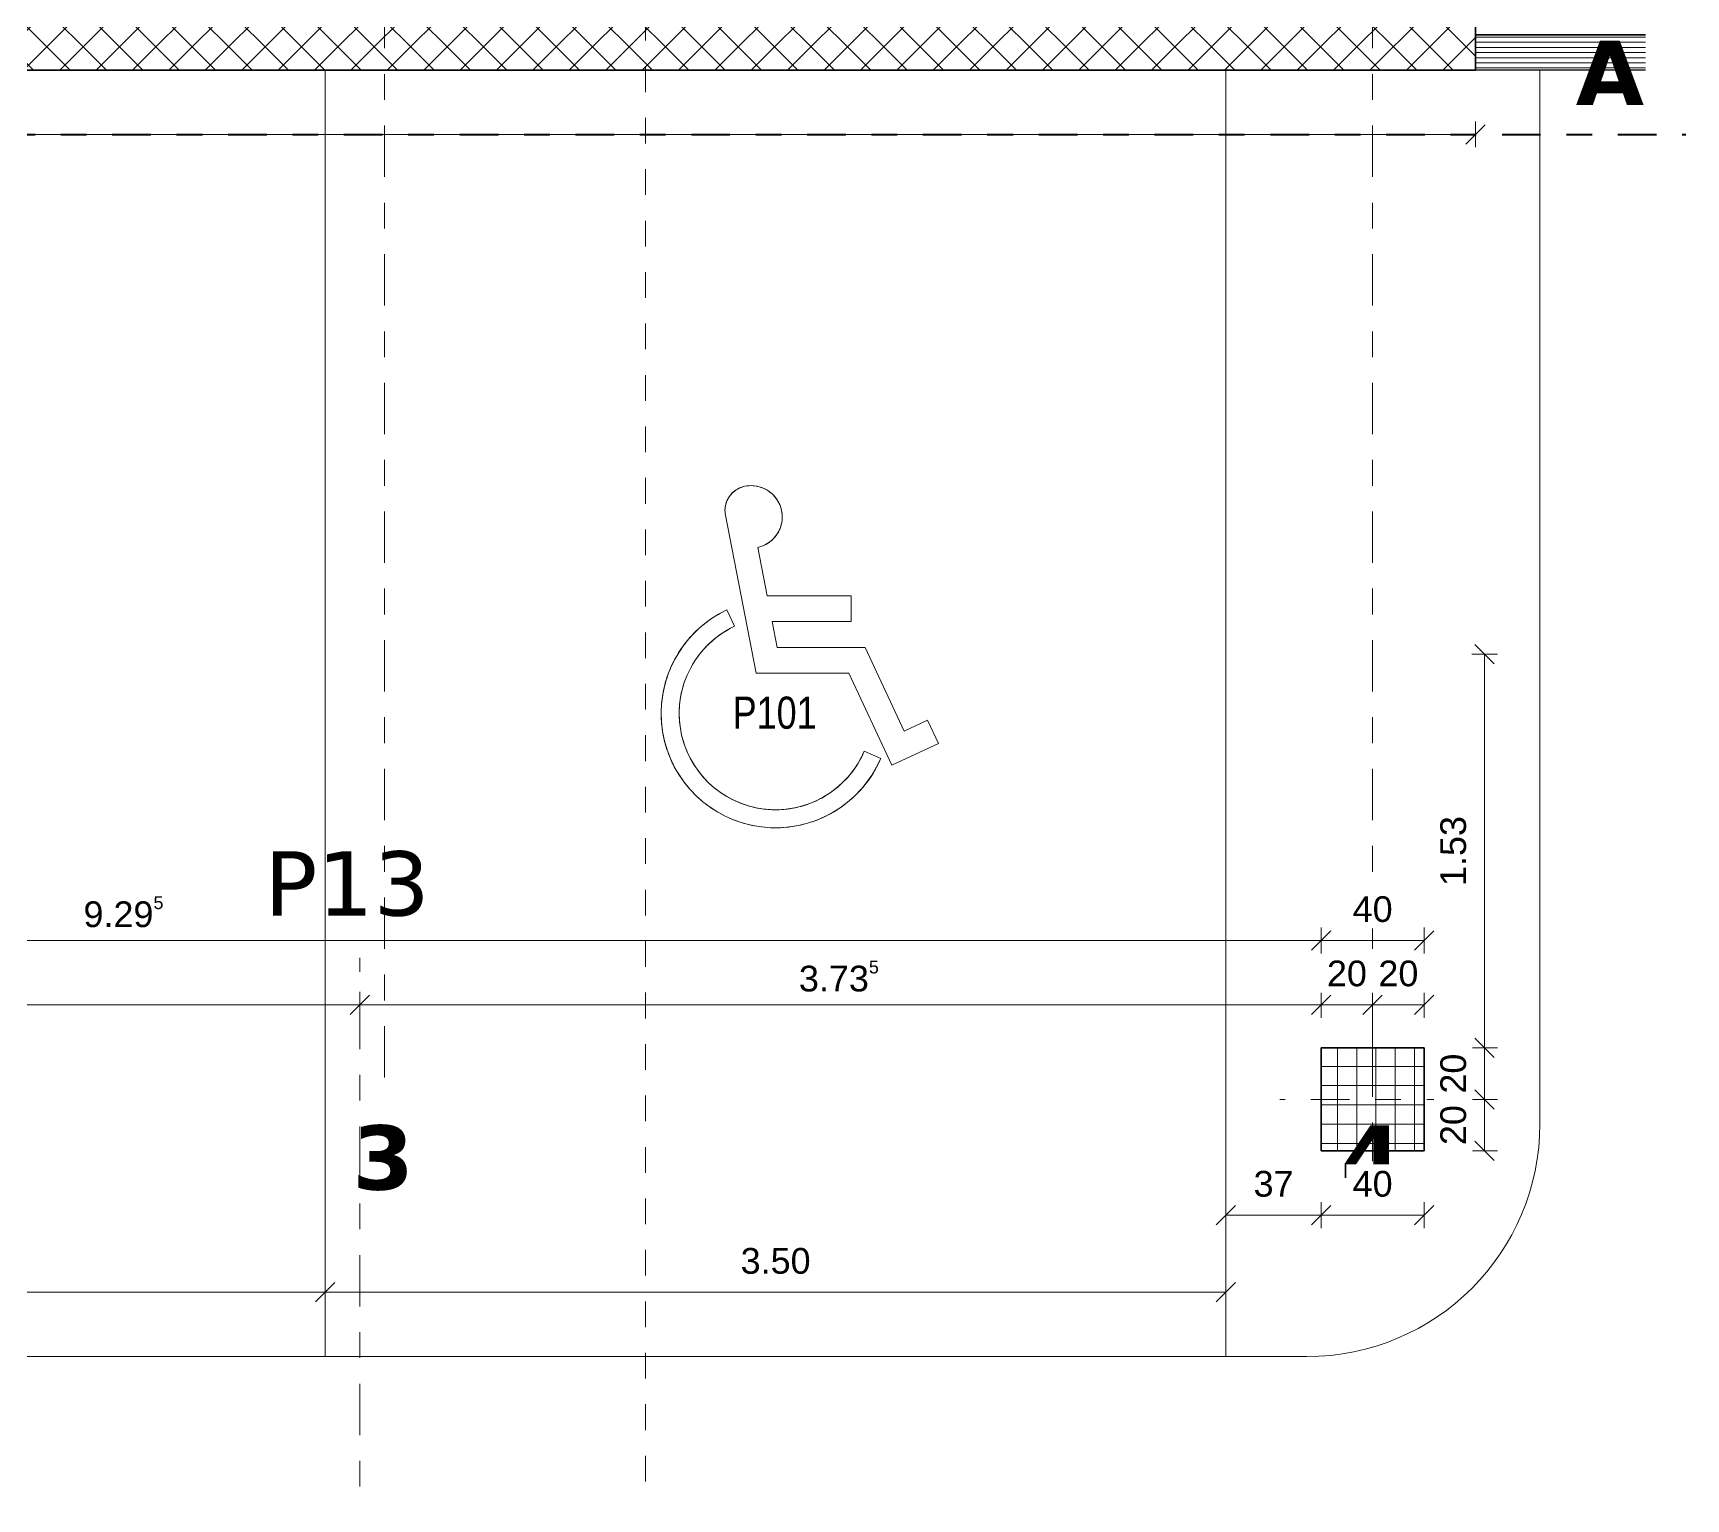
# Model space of a CAD drawing. Header units: metres. Extents: x -85.4 to -16.9, y -21.5 to 5.8.
# Drawn here: x -24.94 to -18.52, y -7.91 to -2.21 of the extents above; entities that cross this region are included whole.
import ezdxf

# ---------------------------------------------------------------- set-up
doc = ezdxf.new("R2010")
doc.units = ezdxf.units.M
for name, pattern in [('_Rasterlinie_', [0.375, 0.2, -0.05, 0.075, -0.05]), ('_Strichpunkt - Mittel_', [0.35, 0.15, -0.1, 0, -0.1]), ('Strichpunkt - Fein', [0.2, 0.1, -0.05, 0, -0.05]), ('Strichpunkt - Mittel', [0.35, 0.15, -0.1, 0, -0.1])]:
    doc.linetypes.add(name, pattern=pattern)
for name, color, linetype, lineweight in [('A-____-____-DIMS', 7, 'Continuous', 5), ('A-____-____-DIMS-50', 7, 'Continuous', 5), ('A-DETL-____-THIN', 7, 'Continuous', 9), ('A-DETL-GENF-OTLN', 7, 'Continuous', 9), ('A-FLOR-____-OTLN', 7, 'Continuous', 9), ('A-WALL-____-MCUT', 7, 'Continuous', 35), ('A-WALL-____-PATT', 7, 'Continuous', 35), ('C-PRKG-____-IDEN', 7, 'Continuous', 5), ('C-PRKG-____-OTLN', 7, 'Continuous', 9), ('M-EQPM-____-OTLN', 7, 'Continuous', 9), ('S-COLS-____-MCUT', 7, 'Continuous', 35), ('S-COLS-____-OTLN', 7, 'Continuous', 9), ('S-GRID-____-OTLN', 7, 'Continuous', 5)]:
    doc.layers.add(name, color=color, linetype=linetype, lineweight=lineweight)
for name, color, linetype, lineweight, true_color in [('A-____-MATC-OTLN', 7, 'Strichpunkt - Mittel', 40, 0x0080ff), ('A-DETL-____-OTLN', 5, 'Continuous', 9, 0x0000ff), ('S-GRID-____-IDEN', 7, 'Continuous', 9, 0x5555aa)]:
    doc.layers.add(name, color=color, linetype=linetype, lineweight=lineweight, true_color=true_color)
doc.styles.add('Arial_2', font='arial.ttf', dxfattribs={"height": 0.1})
doc.styles.add('Arial_3', font='arial.ttf', dxfattribs={"width": 0.8, "height": 0.125})
doc.styles.add('Verdana_B', font='verdana.ttf', dxfattribs={"height": 0.25})
doc.dimstyles.new('SUB_Rohbau_fein', dxfattribs={"dimscale": 0.3048, "dimtxt": 0.102026, "dimasz": 0.246063, "dimexe": 0.164042, "dimexo": 0.0625, "dimgap": 0.123031, "dimtad": 1, "dimdec": 1, "dimlfac": 100, "dimrnd": 0.5, "dimdsep": 46, "dimtxsty": 'Arial_2', "dimblk1": 'OBLIQUE', "dimblk2": 'OBLIQUE', "dimsah": 1, "dimcen": 0.09, "dimazin": 0, "dimtfac": 1, "dimtdec": 4, "dimtix": 1, "dimtmove": 0, "dimatfit": 3, "dimfxl": 0.164042, "dimfxlon": 1, "dimtvp": 1, "dimtfill": 1, "dimtolj": 1, "dimtzin": 0, "dimarcsym": 2})
doc.dimstyles.new('SUB_Rohbau_fein_1', dxfattribs={"dimscale": 0.3048, "dimtxt": 0.102026, "dimasz": 0.246063, "dimexe": 0.164042, "dimexo": 0.0625, "dimgap": 0.123031, "dimtad": 1, "dimrnd": 0.005, "dimzin": 0, "dimdsep": 46, "dimtxsty": 'Arial_2', "dimblk1": 'OBLIQUE', "dimblk2": 'OBLIQUE', "dimsah": 1, "dimcen": 0.09, "dimazin": 0, "dimtfac": 1, "dimtdec": 4, "dimtix": 1, "dimtmove": 0, "dimatfit": 3, "dimfxl": 0.164042, "dimfxlon": 1, "dimtvp": 1, "dimtfill": 1, "dimtolj": 1, "dimtzin": 0, "dimarcsym": 2})
pattern_1 = [(45, (0, 0), (-0.07071068, 0.07071068), []), (135, (0, 0), (-0.07071068, -0.07071068), [])]

# ---------------------------------------------------------------- blocks, each defined once
blk = doc.blocks.new('PP_Parkplatz - 2650 x 5000-V3--01_UG_OK_FFB_AF_lu')
at = {"layer": 'C-PRKG-____-OTLN', "color": 253, "true_color": 0x999999}
for p, q in [((-23.808, -2.354), (-26.458, -2.354)), ((-26.458, -7.353), (-26.458, -2.354)), ((-23.808, -2.354), (-26.458, -2.354)), ((-26.458, -2.354), (-26.458, -7.353)), ((-26.458, -7.353), (-26.458, -2.354)), ((-26.458, -2.354), (-23.808, -2.354)), ((-26.458, -2.354), (-26.458, -2.354)), ((-23.808, -7.353), (-23.808, -2.354)), ((-23.808, -7.353), (-23.808, -2.354)), ((-23.808, -2.354), (-23.808, -7.353)), ((-23.808, -2.354), (-23.808, -2.354)), ((-23.808, -7.353), (-26.458, -7.353)), ((-26.458, -7.353), (-23.808, -7.353)), ((-23.808, -7.353), (-26.458, -7.353)), ((-26.458, -7.353), (-26.458, -7.353)), ((-23.808, -7.353), (-23.808, -7.353))]:
    blk.add_line(p, q, dxfattribs=at)
blk = doc.blocks.new('PP_Parkplatz - 3500 x 5000-21602457--01_UG_OK_FFB_AF_lu')
at = {"layer": 'C-PRKG-____-OTLN', "color": 253, "true_color": 0x999999}
for p, q in [((-20.308, -2.354), (-23.808, -2.354)), ((-20.308, -2.354), (-23.808, -2.354)), ((-23.808, -2.354), (-23.808, -7.353)), ((-23.808, -7.353), (-23.808, -2.354)), ((-23.808, -2.354), (-20.308, -2.354)), ((-23.808, -2.354), (-23.808, -2.354)), ((-20.308, -7.353), (-20.308, -2.354)), ((-20.308, -2.354), (-20.308, -7.353)), ((-20.308, -2.354), (-20.308, -2.354)), ((-22.2547, -4.065), (-22.2547, -4.065)), ((-22.2529, -4.0833), (-22.1336, -4.6967)), ((-22.1336, -4.6967), (-22.2529, -4.0833)), ((-22.032, -4.0898), (-22.032, -4.0898)), ((-22.0901, -4.3968), (-22.1267, -4.2084)), ((-22.1267, -4.2084), (-22.0901, -4.3968)), ((-22.1267, -4.2084), (-22.1267, -4.2084)), ((-21.764, -4.3968), (-22.0901, -4.3968)), ((-22.0901, -4.3968), (-21.764, -4.3968)), ((-22.0901, -4.3968), (-22.0901, -4.3968)), ((-21.764, -4.4968), (-21.764, -4.3968)), ((-21.764, -4.3968), (-21.764, -4.4967)), ((-21.764, -4.3968), (-21.764, -4.3968)), ((-22.2172, -4.5146), (-22.2469, -4.4512)), ((-22.2469, -4.4512), (-22.2172, -4.5145)), ((-22.2469, -4.4512), (-22.2469, -4.4512)), ((-22.2172, -4.5145), (-22.2172, -4.5146)), ((-21.764, -4.4967), (-22.0706, -4.4967)), ((-22.0706, -4.4967), (-22.0706, -4.4968)), ((-22.0512, -4.5967), (-22.0706, -4.4968)), ((-22.0706, -4.4968), (-21.764, -4.4968)), ((-22.0706, -4.4968), (-22.0512, -4.5967)), ((-21.764, -4.4967), (-21.764, -4.4968)), ((-21.7099, -4.5967), (-22.0512, -4.5967)), ((-22.0512, -4.5967), (-21.7099, -4.5967)), ((-22.0512, -4.5967), (-22.0512, -4.5967)), ((-21.5583, -4.9218), (-21.7099, -4.5967)), ((-21.7099, -4.5967), (-21.5583, -4.9218)), ((-21.7099, -4.5967), (-21.7099, -4.5967)), ((-22.1336, -4.6967), (-21.7736, -4.6967)), ((-21.7736, -4.6967), (-22.1336, -4.6967)), ((-22.1336, -4.6967), (-22.1336, -4.6967)), ((-21.7736, -4.6967), (-21.6067, -5.0546)), ((-21.6067, -5.0546), (-21.7736, -4.6967)), ((-21.7736, -4.6967), (-21.7736, -4.6967)), ((-22.5025, -4.8535), (-22.5025, -4.8535)), ((-21.4677, -4.8795), (-21.5583, -4.9218)), ((-21.5583, -4.9218), (-21.4677, -4.8795)), ((-21.4254, -4.9701), (-21.4677, -4.8795)), ((-21.4677, -4.8795), (-21.4254, -4.9701)), ((-21.4677, -4.8795), (-21.4677, -4.8795)), ((-21.5583, -4.9218), (-21.5583, -4.9218)), ((-21.6493, -5.0282), (-21.7136, -5.0007)), ((-21.7136, -5.0007), (-21.6493, -5.0282)), ((-21.7136, -5.0007), (-21.7136, -5.0007)), ((-21.6067, -5.0546), (-21.4254, -4.9701)), ((-21.4254, -4.9701), (-21.6067, -5.0546)), ((-21.4254, -4.9701), (-21.4254, -4.9701)), ((-21.6493, -5.0282), (-21.6493, -5.0282)), ((-21.6067, -5.0546), (-21.6067, -5.0546)), ((-20.308, -7.353), (-23.808, -7.353)), ((-23.808, -7.353), (-20.308, -7.353)), ((-20.308, -7.353), (-23.808, -7.353)), ((-23.808, -7.353), (-23.808, -7.353)), ((-20.308, -7.353), (-20.308, -7.353))]:
    blk.add_line(p, q, dxfattribs=at)
for centre, major_axis, start_param, end_param in [((-22.1584, -4.065), (0.0962, 0), 1.762783, 3.333579), ((-22.1584, -4.065), (0.0962, 0), 2.024582, 2.286381), ((-22.1584, -4.065), (0.0962, 0), 1.762783, 2.024582), ((-22.1536, -4.0898), (0.1216, 0), 4.935437, 8.045968), ((-22.1536, -4.0898), (0.1216, 0), 1.503572, 1.762783), ((-22.1536, -4.0898), (0.1216, 0), 0.725939, 1.503572), ((-22.1584, -4.065), (0.0962, 0), 2.810196, 3.071779), ((-22.1584, -4.065), (0.0962, 0), 2.548417, 2.80998), ((-22.1584, -4.065), (0.0962, 0), 2.286663, 2.548181), ((-22.1536, -4.0898), (0.1216, 0), 0.466728, 0.725737), ((-22.1536, -4.0898), (0.1216, 0), 0.207517, 0.466551), ((-22.1584, -4.065), (0.0962, 0), 3.071779, 3.333579), ((-22.1536, -4.0898), (0.1216, 0), 5.97228, 6.231321), ((-22.1536, -4.0898), (0.1216, 0), 6.231491, 6.490702), ((-22.1536, -4.0898), (0.1216, 0), 5.453858, 5.712851), ((-22.1536, -4.0898), (0.1216, 0), 5.713069, 5.972095), ((-22.1536, -4.0898), (0.1216, 0), 4.935437, 5.194647), ((-22.1536, -4.0898), (0.1216, 0), 5.194647, 5.453858), ((-22.058, -4.8535), (0.4445, 0), 2.009748, 5.87914), ((-22.058, -4.8535), (0.4445, 0), 2.177983, 2.346217), ((-22.058, -4.8535), (0.4445, 0), 2.009748, 2.177983), ((-22.058, -4.8535), (0.3745, 0), 2.009748, 5.87914), ((-22.058, -4.8535), (0.4445, 0), 2.346277, 2.514451), ((-22.058, -4.8535), (0.3745, 0), 2.009748, 2.378262), ((-22.058, -4.8535), (0.4445, 0), 2.514505, 2.682686), ((-22.058, -4.8535), (0.3745, 0), 2.378331, 2.562518), ((-22.058, -4.8535), (0.4445, 0), 2.682735, 2.85092), ((-22.058, -4.8535), (0.3745, 0), 2.56258, 2.746775), ((-22.058, -4.8535), (0.4445, 0), 2.850967, 3.019155), ((-22.058, -4.8535), (0.3745, 0), 2.746832, 2.931032), ((-22.058, -4.8535), (0.4445, 0), 3.019155, 3.187389), ((-22.058, -4.8535), (0.3745, 0), 2.931087, 3.115289), ((-22.058, -4.8535), (0.4445, 0), 3.187435, 3.355624), ((-22.058, -4.8535), (0.3745, 0), 3.115343, 3.299545), ((-22.058, -4.8535), (0.3745, 0), 3.299601, 3.483802), ((-22.058, -4.8535), (0.4445, 0), 3.355671, 3.523858), ((-22.058, -4.8535), (0.3745, 0), 3.483862, 3.668059), ((-22.058, -4.8535), (0.3745, 0), 5.694883, 5.879078), ((-22.058, -4.8535), (0.4445, 0), 3.523909, 3.692092), ((-22.058, -4.8535), (0.3745, 0), 3.668126, 4.036572), ((-22.058, -4.8535), (0.3745, 0), 5.142113, 5.694814), ((-22.058, -4.8535), (0.4445, 0), 5.710906, 5.879088), ((-22.058, -4.8535), (0.4445, 0), 3.692149, 3.860327), ((-22.058, -4.8535), (0.4445, 0), 5.037968, 5.710848), ((-22.058, -4.8535), (0.4445, 0), 3.860327, 4.028561), ((-22.058, -4.8535), (0.4445, 0), 4.028561, 4.196796), ((-22.058, -4.8535), (0.3745, 0), 4.036572, 4.589343), ((-22.058, -4.8535), (0.3745, 0), 4.957856, 5.142113), ((-22.058, -4.8535), (0.4445, 0), 4.196796, 5.037968), ((-22.058, -4.8535), (0.3745, 0), 4.589343, 4.7736), ((-22.058, -4.8535), (0.3745, 0), 4.7736, 4.957856)]:
    blk.add_ellipse(centre, major_axis=major_axis, ratio=0.999794, start_param=start_param, end_param=end_param, dxfattribs=at)
blk = doc.blocks.new('DE_Detailverweis - mit_Rahmen-56961640--01_UG_OK_FFB_AF_lu')
at = {"layer": 'A-DETL-GENF-OTLN', "color": 30, "linetype": 'Strichpunkt - Fein', "true_color": 0xff8000}
blk.add_line((0, 22.795), (0, 0), dxfattribs=at)
blk = doc.blocks.new('DIMBLOCK34--01_UG_OK_FFB_AF_lu')
at = {"layer": 'A-____-____-DIMS-50'}
for p, q in [((-32.708, -2.6034), (-32.708, -2.5534)), ((-32.708, -2.6034), (-32.6705, -2.5659)), ((-19.338, -2.6034), (-19.338, -2.5534)), ((-19.338, -2.6034), (-19.3005, -2.5659)), ((-32.708, -2.6034), (-32.7455, -2.6409)), ((-32.708, -2.6034), (-19.338, -2.6034)), ((-32.708, -2.6034), (-32.708, -2.6534)), ((-19.338, -2.6034), (-19.3755, -2.6409)), ((-19.338, -2.6034), (-19.338, -2.6534))]:
    blk.add_line(p, q, dxfattribs=at)
at = {"layer": 'A-____-____-DIMS-50', "color": 0, "insert": (-26.1975, -2.4314), "char_height": 0.1, "width": 0.418697, "attachment_point": 1, "line_spacing_factor": 0.941778, "style": 'Arial_2', "bg_fill": 3, "box_fill_scale": 1.25, "bg_fill_color": 256, "bg_fill_true_color": 13158600, "bg_fill_transparency": 0}
blk.add_mtext('13.37', dxfattribs=at)
blk = doc.blocks.new('_Oblique')
at = {"color": 0, "linetype": 'ByBlock', "lineweight": -2}
blk.add_line((-0.5, -0.5), (0.5, 0.5), dxfattribs=at)
blk = doc.blocks.new('DIMBLOCK162--01_UG_OK_FFB_AF_lu')
at = {"layer": 'A-____-____-DIMS-50'}
for p, q in [((-29.233, -5.7358), (-29.233, -5.6858)), ((-29.233, -5.7358), (-29.1955, -5.6983)), ((-19.938, -5.7358), (-19.938, -5.6858)), ((-19.938, -5.7358), (-19.9005, -5.6983)), ((-29.233, -5.7358), (-29.2705, -5.7733)), ((-29.233, -5.7358), (-19.938, -5.7358)), ((-29.233, -5.7358), (-29.233, -5.7858)), ((-19.938, -5.7358), (-19.9755, -5.7733)), ((-19.938, -5.7358), (-19.938, -5.7858))]:
    blk.add_line(p, q, dxfattribs=at)
at = {"layer": 'A-____-____-DIMS-50', "color": 0, "insert": (-24.7472, -5.5638), "char_height": 0.1, "width": 0.388091, "attachment_point": 1, "line_spacing_factor": 0.941778, "style": 'Arial_2', "bg_fill": 3, "box_fill_scale": 1.25, "bg_fill_color": 256, "bg_fill_true_color": 13158600, "bg_fill_transparency": 0}
blk.add_mtext('9.29\\A2\\H0.5x;\\S5^  ;\\H2x;', dxfattribs=at)
blk = doc.blocks.new('DIMBLOCK163--01_UG_OK_FFB_AF_lu')
at = {"layer": 'A-____-____-DIMS-50'}
for p, q in [((-19.938, -5.7358), (-19.938, -5.6858)), ((-19.938, -5.7358), (-19.9005, -5.6983)), ((-19.538, -5.7358), (-19.538, -5.6858)), ((-19.538, -5.7358), (-19.5005, -5.6983)), ((-19.938, -5.7358), (-19.9755, -5.7733)), ((-19.938, -5.7358), (-19.538, -5.7358)), ((-19.938, -5.7358), (-19.938, -5.7858)), ((-19.538, -5.7358), (-19.5755, -5.7733)), ((-19.538, -5.7358), (-19.538, -5.7858))]:
    blk.add_line(p, q, dxfattribs=at)
at = {"layer": 'A-____-____-DIMS-50', "color": 0, "insert": (-19.8156, -5.5638), "char_height": 0.1, "width": 0.186088, "attachment_point": 1, "line_spacing_factor": 0.941778, "style": 'Arial_2', "bg_fill": 3, "box_fill_scale": 1.25, "bg_fill_color": 256, "bg_fill_true_color": 13158600, "bg_fill_transparency": 0}
blk.add_mtext('40', dxfattribs=at)
blk = doc.blocks.new('DIMBLOCK170--01_UG_OK_FFB_AF_lu')
at = {"layer": 'A-____-____-DIMS-50'}
for p, q in [((-29.233, -5.9858), (-29.233, -5.9358)), ((-29.233, -5.9858), (-29.1955, -5.9483)), ((-23.673, -5.9858), (-23.673, -5.9358)), ((-23.673, -5.9858), (-23.6355, -5.9483)), ((-29.233, -5.9858), (-29.2705, -6.0233)), ((-29.233, -5.9858), (-23.673, -5.9858)), ((-29.233, -5.9858), (-29.233, -6.0358)), ((-23.673, -5.9858), (-23.7105, -6.0233)), ((-23.673, -5.9858), (-23.673, -6.0358))]:
    blk.add_line(p, q, dxfattribs=at)
at = {"layer": 'A-____-____-DIMS-50', "color": 0, "insert": (-26.5887, -5.8138), "char_height": 0.1, "width": 0.325653, "attachment_point": 1, "line_spacing_factor": 0.941778, "style": 'Arial_2', "bg_fill": 3, "box_fill_scale": 1.25, "bg_fill_color": 256, "bg_fill_true_color": 13158600, "bg_fill_transparency": 0}
blk.add_mtext('5.56', dxfattribs=at)
blk = doc.blocks.new('DIMBLOCK171--01_UG_OK_FFB_AF_lu')
at = {"layer": 'A-____-____-DIMS-50'}
for p, q in [((-23.673, -5.9858), (-23.673, -5.9358)), ((-23.673, -5.9858), (-23.6355, -5.9483)), ((-19.938, -5.9858), (-19.938, -5.9358)), ((-19.938, -5.9858), (-19.9005, -5.9483)), ((-23.673, -5.9858), (-23.7105, -6.0233)), ((-23.673, -5.9858), (-19.938, -5.9858)), ((-23.673, -5.9858), (-23.673, -6.0358)), ((-19.938, -5.9858), (-19.9755, -6.0233)), ((-19.938, -5.9858), (-19.938, -6.0358))]:
    blk.add_line(p, q, dxfattribs=at)
at = {"layer": 'A-____-____-DIMS-50', "color": 0, "insert": (-21.9672, -5.8138), "char_height": 0.1, "width": 0.388091, "attachment_point": 1, "line_spacing_factor": 0.941778, "style": 'Arial_2', "bg_fill": 3, "box_fill_scale": 1.25, "bg_fill_color": 256, "bg_fill_true_color": 13158600, "bg_fill_transparency": 0}
blk.add_mtext('3.73\\A2\\H0.5x;\\S5^  ;\\H2x;', dxfattribs=at)
blk = doc.blocks.new('DIMBLOCK172--01_UG_OK_FFB_AF_lu')
at = {"layer": 'A-____-____-DIMS-50'}
for p, q in [((-19.938, -5.9858), (-19.938, -5.9358)), ((-19.938, -5.9858), (-19.9005, -5.9483)), ((-19.738, -5.9858), (-19.738, -5.9358)), ((-19.738, -5.9858), (-19.7005, -5.9483)), ((-19.938, -5.9858), (-19.9755, -6.0233)), ((-19.938, -5.9858), (-19.738, -5.9858)), ((-19.938, -5.9858), (-19.938, -6.0358)), ((-19.738, -5.9858), (-19.7755, -6.0233)), ((-19.738, -5.9858), (-19.738, -6.0358))]:
    blk.add_line(p, q, dxfattribs=at)
at = {"layer": 'A-____-____-DIMS-50', "color": 0, "insert": (-19.9156, -5.8138), "char_height": 0.1, "width": 0.186088, "attachment_point": 1, "line_spacing_factor": 0.941778, "style": 'Arial_2', "bg_fill": 3, "box_fill_scale": 1.25, "bg_fill_color": 256, "bg_fill_true_color": 13158600, "bg_fill_transparency": 0}
blk.add_mtext('20', dxfattribs=at)
blk = doc.blocks.new('DIMBLOCK173--01_UG_OK_FFB_AF_lu')
at = {"layer": 'A-____-____-DIMS-50'}
for p, q in [((-19.738, -5.9858), (-19.738, -5.9358)), ((-19.738, -5.9858), (-19.7005, -5.9483)), ((-19.538, -5.9858), (-19.538, -5.9358)), ((-19.538, -5.9858), (-19.5005, -5.9483)), ((-19.738, -5.9858), (-19.7755, -6.0233)), ((-19.738, -5.9858), (-19.538, -5.9858)), ((-19.738, -5.9858), (-19.738, -6.0358)), ((-19.538, -5.9858), (-19.5755, -6.0233)), ((-19.538, -5.9858), (-19.538, -6.0358))]:
    blk.add_line(p, q, dxfattribs=at)
at = {"layer": 'A-____-____-DIMS-50', "color": 0, "insert": (-19.7156, -5.8138), "char_height": 0.1, "width": 0.186088, "attachment_point": 1, "line_spacing_factor": 0.941778, "style": 'Arial_2', "bg_fill": 3, "box_fill_scale": 1.25, "bg_fill_color": 256, "bg_fill_true_color": 13158600, "bg_fill_transparency": 0}
blk.add_mtext('20', dxfattribs=at)
blk = doc.blocks.new('DIMBLOCK200--01_UG_OK_FFB_AF_lu')
at = {"layer": 'A-____-____-DIMS-50'}
for p, q in [((-26.458, -7.1029), (-26.458, -7.0529)), ((-23.808, -7.1029), (-23.808, -7.0529)), ((-26.458, -7.1029), (-26.4955, -7.1404)), ((-26.458, -7.1029), (-26.4205, -7.0654)), ((-26.458, -7.1029), (-23.808, -7.1029)), ((-26.458, -7.1029), (-26.458, -7.1529)), ((-23.808, -7.1029), (-23.8455, -7.1404)), ((-23.808, -7.1029), (-23.7705, -7.0654)), ((-23.808, -7.1029), (-23.808, -7.1529))]:
    blk.add_line(p, q, dxfattribs=at)
at = {"layer": 'A-____-____-DIMS-50', "color": 0, "insert": (-25.2687, -6.9309), "char_height": 0.1, "width": 0.325653, "attachment_point": 1, "line_spacing_factor": 0.941778, "style": 'Arial_2', "bg_fill": 3, "box_fill_scale": 1.25, "bg_fill_color": 256, "bg_fill_true_color": 13158600, "bg_fill_transparency": 0}
blk.add_mtext('2.65', dxfattribs=at)
blk = doc.blocks.new('DIMBLOCK201--01_UG_OK_FFB_AF_lu')
at = {"layer": 'A-____-____-DIMS-50'}
for p, q in [((-23.808, -7.1029), (-23.808, -7.0529)), ((-20.308, -7.1029), (-20.308, -7.0529)), ((-23.808, -7.1029), (-23.8455, -7.1404)), ((-23.808, -7.1029), (-23.7705, -7.0654)), ((-23.808, -7.1029), (-20.308, -7.1029)), ((-23.808, -7.1029), (-23.808, -7.1529)), ((-20.308, -7.1029), (-20.3455, -7.1404)), ((-20.308, -7.1029), (-20.2705, -7.0654)), ((-20.308, -7.1029), (-20.308, -7.1529))]:
    blk.add_line(p, q, dxfattribs=at)
at = {"layer": 'A-____-____-DIMS-50', "color": 0, "insert": (-22.1937, -6.9309), "char_height": 0.1, "width": 0.325653, "attachment_point": 1, "line_spacing_factor": 0.941778, "style": 'Arial_2', "bg_fill": 3, "box_fill_scale": 1.25, "bg_fill_color": 256, "bg_fill_true_color": 13158600, "bg_fill_transparency": 0}
blk.add_mtext('3.50', dxfattribs=at)
blk = doc.blocks.new('DIMBLOCK254--01_UG_OK_FFB_AF_lu')
at = {"layer": 'A-____-____-DIMS-50'}
for p, q in [((-20.308, -6.8034), (-20.3455, -6.8409)), ((-20.308, -6.8034), (-20.308, -6.7534)), ((-20.308, -6.8034), (-20.2705, -6.7659)), ((-20.308, -6.8034), (-19.938, -6.8034)), ((-20.308, -6.8034), (-20.308, -6.8534)), ((-19.938, -6.8034), (-19.9755, -6.8409)), ((-19.938, -6.8034), (-19.938, -6.7534)), ((-19.938, -6.8034), (-19.9005, -6.7659)), ((-19.938, -6.8034), (-19.938, -6.8534))]:
    blk.add_line(p, q, dxfattribs=at)
at = {"layer": 'A-____-____-DIMS-50', "color": 0, "insert": (-20.2006, -6.6314), "char_height": 0.1, "width": 0.186088, "attachment_point": 1, "line_spacing_factor": 0.941778, "style": 'Arial_2', "bg_fill": 3, "box_fill_scale": 1.25, "bg_fill_color": 256, "bg_fill_true_color": 13158600, "bg_fill_transparency": 0}
blk.add_mtext('37', dxfattribs=at)
blk = doc.blocks.new('DIMBLOCK255--01_UG_OK_FFB_AF_lu')
at = {"layer": 'A-____-____-DIMS-50'}
for p, q in [((-19.938, -6.8034), (-19.9755, -6.8409)), ((-19.938, -6.8034), (-19.938, -6.7534)), ((-19.938, -6.8034), (-19.9005, -6.7659)), ((-19.938, -6.8034), (-19.538, -6.8034)), ((-19.938, -6.8034), (-19.938, -6.8534)), ((-19.538, -6.8034), (-19.5755, -6.8409)), ((-19.538, -6.8034), (-19.538, -6.7534)), ((-19.538, -6.8034), (-19.5005, -6.7659)), ((-19.538, -6.8034), (-19.538, -6.8534))]:
    blk.add_line(p, q, dxfattribs=at)
at = {"layer": 'A-____-____-DIMS-50', "color": 0, "insert": (-19.8156, -6.6314), "char_height": 0.1, "width": 0.186088, "attachment_point": 1, "line_spacing_factor": 0.941778, "style": 'Arial_2', "bg_fill": 3, "box_fill_scale": 1.25, "bg_fill_color": 256, "bg_fill_true_color": 13158600, "bg_fill_transparency": 0}
blk.add_mtext('40', dxfattribs=at)
blk = doc.blocks.new('DIMBLOCK282--01_UG_OK_FFB_AF_lu')
at = {"layer": 'A-____-____-DIMS-50'}
for p, q in [((-19.303, -4.6234), (-19.353, -4.6234)), ((-19.303, -4.6234), (-19.3405, -4.5859)), ((-19.303, -4.6234), (-19.303, -6.1534)), ((-19.303, -4.6234), (-19.2655, -4.6609)), ((-19.303, -4.6234), (-19.253, -4.6234)), ((-19.303, -6.1534), (-19.353, -6.1534)), ((-19.303, -6.1534), (-19.3405, -6.1159)), ((-19.303, -6.1534), (-19.2655, -6.1909)), ((-19.303, -6.1534), (-19.253, -6.1534))]:
    blk.add_line(p, q, dxfattribs=at)
at = {"layer": 'A-____-____-DIMS-50', "color": 0, "insert": (-19.475, -5.5241), "char_height": 0.1, "width": 0.325653, "attachment_point": 1, "rotation": 90, "line_spacing_factor": 0.941778, "style": 'Arial_2', "bg_fill": 3, "box_fill_scale": 1.25, "bg_fill_color": 256, "bg_fill_true_color": 13158600, "bg_fill_transparency": 0}
blk.add_mtext('1.53', dxfattribs=at)
blk = doc.blocks.new('DIMBLOCK283--01_UG_OK_FFB_AF_lu')
at = {"layer": 'A-____-____-DIMS-50'}
for p, q in [((-19.303, -6.1534), (-19.353, -6.1534)), ((-19.303, -6.1534), (-19.3405, -6.1159)), ((-19.303, -6.1534), (-19.303, -6.3534)), ((-19.303, -6.1534), (-19.2655, -6.1909)), ((-19.303, -6.1534), (-19.253, -6.1534)), ((-19.303, -6.3534), (-19.353, -6.3534)), ((-19.303, -6.3534), (-19.3405, -6.3159)), ((-19.303, -6.3534), (-19.2655, -6.3909)), ((-19.303, -6.3534), (-19.253, -6.3534))]:
    blk.add_line(p, q, dxfattribs=at)
at = {"layer": 'A-____-____-DIMS-50', "color": 0, "insert": (-19.475, -6.331), "char_height": 0.1, "width": 0.186088, "attachment_point": 1, "rotation": 90, "line_spacing_factor": 0.941778, "style": 'Arial_2', "bg_fill": 3, "box_fill_scale": 1.25, "bg_fill_color": 256, "bg_fill_true_color": 13158600, "bg_fill_transparency": 0}
blk.add_mtext('20', dxfattribs=at)
blk = doc.blocks.new('DIMBLOCK284--01_UG_OK_FFB_AF_lu')
at = {"layer": 'A-____-____-DIMS-50'}
for p, q in [((-19.303, -6.3534), (-19.353, -6.3534)), ((-19.303, -6.3534), (-19.3405, -6.3159)), ((-19.303, -6.3534), (-19.303, -6.5534)), ((-19.303, -6.3534), (-19.2655, -6.3909)), ((-19.303, -6.3534), (-19.253, -6.3534)), ((-19.303, -6.5534), (-19.3405, -6.5159)), ((-19.303, -6.5534), (-19.353, -6.5534)), ((-19.303, -6.5534), (-19.2655, -6.5909)), ((-19.303, -6.5534), (-19.253, -6.5534))]:
    blk.add_line(p, q, dxfattribs=at)
at = {"layer": 'A-____-____-DIMS-50', "color": 0, "insert": (-19.475, -6.531), "char_height": 0.1, "width": 0.186088, "attachment_point": 1, "rotation": 90, "line_spacing_factor": 0.941778, "style": 'Arial_2', "bg_fill": 3, "box_fill_scale": 1.25, "bg_fill_color": 256, "bg_fill_true_color": 13158600, "bg_fill_transparency": 0}
blk.add_mtext('20', dxfattribs=at)

msp = doc.modelspace()

# ---------------------------------------------------------------- hatches: boundary and pattern name
at = {"layer": 'A-WALL-____-PATT', "lineweight": 9}
h = msp.add_hatch(dxfattribs=at)
h.set_pattern_fill('FP_1', color=256, style=0, pattern_type=2)
h.set_pattern_definition(pattern_1)
h.paths.add_polyline_path([(-26.9968, -2.3534), (-19.538, -2.3534), (-19.538, -2.0534), (-32.408, -2.0534), (-32.408, -2.3534), (-31.1561, -2.3534)])
h = msp.add_hatch(dxfattribs=at)
h.set_pattern_fill('FP_1', color=256, style=0, pattern_type=2)
h.set_pattern_definition(pattern_1)
h.paths.add_polyline_path([(-19.538, -2.3534), (-19.338, -2.3534), (-19.338, -2.0534), (-19.538, -2.0534), (-19.538, -2.245)])
at = {"layer": 'M-EQPM-____-OTLN', "true_color": 0x787878}
h = msp.add_hatch(dxfattribs=at)
h.set_pattern_fill('FP_6', color=8, style=0, pattern_type=2)
h.set_pattern_definition([(0, (-16.261, -2.285), (0, 0.02), [])])
h.paths.add_polyline_path([(-19.338, -2.3523), (-18.6781, -2.3523), (-18.6781, -2.2173), (-19.338, -2.2173), (-19.338, -2.245)])
at = {"layer": 'S-COLS-____-OTLN'}
h = msp.add_hatch(dxfattribs=at)
h.set_pattern_fill('FP_2', color=256, style=0, pattern_type=2)
h.set_pattern_definition([(0, (0, 0), (0, 0.075), []), (90, (0, 0), (-0.075, 5e-18), [])])
h.paths.add_polyline_path([(-19.938, -6.5534), (-19.538, -6.5534), (-19.538, -6.1534), (-19.938, -6.1534)])

# ---------------------------------------------------------------- linework, layer by layer
at = {"layer": 'A-DETL-____-OTLN', "color": 8, "linetype": '_Strichpunkt - Mittel_', "true_color": 0x808080}
for p, q in [((-19.738, -5.9934), (-19.738, -6.7134)), ((-19.378, -6.3534), (-20.098, -6.3534))]:
    msp.add_line(p, q, dxfattribs=at)
at = {"layer": 'A-DETL-____-THIN'}
for p, q in [((-19.088, -2.3534), (-19.088, -6.448)), ((-20.308, -7.353), (-19.993, -7.353))]:
    msp.add_line(p, q, dxfattribs=at)
msp.add_arc((-19.993, -6.448), 0.905, 270, 360, dxfattribs=at)
at = {"layer": 'A-FLOR-____-OTLN'}
msp.add_line((-19.338, -2.3534), (-18.6781, -2.3534), dxfattribs=at)
at = {"layer": 'A-WALL-____-MCUT'}
for p, q in [((-19.338, -2.3534), (-19.338, -2.0534)), ((-32.708, -2.3534), (-19.338, -2.3534))]:
    msp.add_line(p, q, dxfattribs=at)
at = {"layer": 'M-EQPM-____-OTLN'}
for p, q in [((-19.338, -2.2153), (-18.6781, -2.2153)), ((-18.6781, -2.2169), (-19.338, -2.2169)), ((-19.338, -2.2169), (-18.6781, -2.2169)), ((-18.6781, -2.2173), (-19.338, -2.2173)), ((-19.338, -2.3523), (-18.6781, -2.3523))]:
    msp.add_line(p, q, dxfattribs=at)
at = {"layer": 'S-COLS-____-MCUT'}
for p, q in [((-19.538, -6.1534), (-19.938, -6.1534)), ((-19.938, -6.1534), (-19.938, -6.5534)), ((-19.538, -6.5534), (-19.538, -6.1534)), ((-19.938, -6.5534), (-19.538, -6.5534))]:
    msp.add_line(p, q, dxfattribs=at)
at = {"layer": 'S-GRID-____-OTLN', "color": 8, "linetype": '_Rasterlinie_', "true_color": 0x808080}
for p, q in [((-23.578, -6.2685), (-23.578, 5.3402)), ((-19.738, -6.2685), (-19.738, 5.3402)), ((-34.6604, -2.3534), (-19.113, -2.3534)), ((-23.673, -20.6582), (-23.673, -5.8036))]:
    msp.add_line(p, q, dxfattribs=at)

# ---------------------------------------------------------------- block references
at = {"layer": 'A-DETL-GENF-OTLN', "color": 30, "true_color": 0xff8000}
msp.add_blockref('DE_Detailverweis - mit_Rahmen-56961640--01_UG_OK_FFB_AF_lu', (-22.563, -18.1334), dxfattribs=at)
at = {"layer": 'C-PRKG-____-OTLN', "color": 253, "true_color": 0x999999}
for name in ['PP_Parkplatz - 2650 x 5000-V3--01_UG_OK_FFB_AF_lu', 'PP_Parkplatz - 3500 x 5000-21602457--01_UG_OK_FFB_AF_lu']:
    msp.add_blockref(name, (0, 0), dxfattribs=at)

# ---------------------------------------------------------------- texts
at = {"layer": 'S-GRID-____-IDEN', "color": 8, "lineweight": 5, "true_color": 0x808080, "char_height": 0.25, "attachment_point": 1, "style": 'Verdana_B'}
for s, insert, width in [('\\fVerdana|b1|i0|c0|p34|;A', (-18.9488, -2.2389), 0.324683), ('P13', (-24.045, -5.389), 0.89789), ('\\fVerdana|b1|i0|c0|p34|;3', (-23.702, -6.454), 0.296624), ('\\fVerdana|b1|i0|c0|p34|;4', (-19.862, -6.454), 0.296624)]:
    msp.add_mtext(s, dxfattribs=dict(at, insert=insert, width=width))

# ---------------------------------------------------------------- next in the draw order: texts
at = {"layer": 'C-PRKG-____-IDEN', "insert": (-22.2246, -4.788), "char_height": 0.125, "width": 0.391223, "attachment_point": 1, "style": 'Arial_3', "bg_fill": 3, "box_fill_scale": 1.25, "bg_fill_color": 256, "bg_fill_true_color": 13158600, "bg_fill_transparency": 0}
msp.add_mtext('P101', dxfattribs=at)

# ---------------------------------------------------------------- next in the draw order: dimensions: what is measured, and where the dimension line sits
at = {"layer": 'A-____-____-DIMS'}
for base, p1, p2, dimstyle, override, picture, middle in [((-19.338, -2.6034), (-32.708, -2.5534), (-19.338, -2.5534), 'SUB_Rohbau_fein_1', {"dimpost": '<>', "dimfxl": 13.37}, 'DIMBLOCK34--01_UG_OK_FFB_AF_lu', (-26.023, -2.5149)), ((-19.938, -6.8034), (-20.308, -6.7534), (-19.938, -6.7534), 'SUB_Rohbau_fein', {"dimpost": '<>', "dimfxl": 0.37}, 'DIMBLOCK254--01_UG_OK_FFB_AF_lu', (-20.123, -6.7149)), ((-23.808, -7.1029), (-26.458, -7.0529), (-23.808, -7.0529), 'SUB_Rohbau_fein_1', {"dimpost": '<>', "dimfxl": 2.65}, 'DIMBLOCK200--01_UG_OK_FFB_AF_lu', (-25.133, -7.0144))]:
    dim = msp.add_linear_dim(base=base, p1=p1, p2=p2, dimstyle=dimstyle, override=override, dxfattribs=at)
    dim.commit()
    dim.dimension.update_dxf_attribs({"geometry": picture, "text_midpoint": middle})
dim = msp.add_linear_dim(base=(-19.938, -5.7358), p1=(-29.233, -5.7858), p2=(-19.938, -5.7858), text='\\A1;9.29\\Q;{\\A1;{\\H0.5x;\\S5^ ;}}', dimstyle='SUB_Rohbau_fein_1', override={"dimpost": '<>', "dimfxl": 9.295}, dxfattribs=at)
dim.commit()
dim.dimension.update_dxf_attribs({"geometry": 'DIMBLOCK162--01_UG_OK_FFB_AF_lu', "text_midpoint": (-24.5855, -5.6473)})

# ---------------------------------------------------------------- next in the draw order: linework, layer by layer
at = {"layer": 'A-____-MATC-OTLN'}
msp.add_line((-85.3852, -2.6034), (-18.5205, -2.6034), dxfattribs=at)

# ---------------------------------------------------------------- next in the draw order: dimensions: what is measured, and where the dimension line sits
at = {"layer": 'A-____-____-DIMS'}
for base, p1, p2, dimstyle, override, picture, middle in [((-19.538, -5.7358), (-19.938, -5.7858), (-19.538, -5.7858), 'SUB_Rohbau_fein', {"dimpost": '<>', "dimfxl": 0.4}, 'DIMBLOCK163--01_UG_OK_FFB_AF_lu', (-19.738, -5.6473)), ((-23.673, -5.9858), (-29.233, -6.0358), (-23.673, -5.9358), 'SUB_Rohbau_fein_1', {"dimpost": '<>', "dimfxl": 5.560899}, 'DIMBLOCK170--01_UG_OK_FFB_AF_lu', (-26.453, -5.8973)), ((-19.538, -6.8034), (-19.938, -6.7534), (-19.538, -6.7534), 'SUB_Rohbau_fein', {"dimpost": '<>', "dimfxl": 0.4}, 'DIMBLOCK255--01_UG_OK_FFB_AF_lu', (-19.738, -6.7149)), ((-20.308, -7.1029), (-23.808, -7.0529), (-20.308, -7.0529), 'SUB_Rohbau_fein_1', {"dimpost": '<>', "dimfxl": 3.5}, 'DIMBLOCK201--01_UG_OK_FFB_AF_lu', (-22.058, -7.0143))]:
    dim = msp.add_linear_dim(base=base, p1=p1, p2=p2, dimstyle=dimstyle, override=override, dxfattribs=at)
    dim.commit()
    dim.dimension.update_dxf_attribs({"geometry": picture, "text_midpoint": middle})

# ---------------------------------------------------------------- next in the draw order: dimensions: what is measured, and where the dimension line sits
dim = msp.add_linear_dim(base=(-19.938, -5.9858), p1=(-23.673, -5.9358), p2=(-19.938, -6.0358), text='\\A1;3.73\\Q;{\\A1;{\\H0.5x;\\S5^ ;}}', dimstyle='SUB_Rohbau_fein_1', override={"dimpost": '<>', "dimfxl": 3.736338}, dxfattribs=at)
dim.commit()
dim.dimension.update_dxf_attribs({"geometry": 'DIMBLOCK171--01_UG_OK_FFB_AF_lu', "text_midpoint": (-21.8055, -5.8972)})

# ---------------------------------------------------------------- next in the draw order: dimensions: what is measured, and where the dimension line sits
dim = msp.add_linear_dim(base=(-19.738, -5.9858), p1=(-19.938, -6.0358), p2=(-19.738, -5.9358), dimstyle='SUB_Rohbau_fein', override={"dimpost": '<>', "dimfxl": 0.223607}, dxfattribs=at)
dim.commit()
dim.dimension.update_dxf_attribs({"geometry": 'DIMBLOCK172--01_UG_OK_FFB_AF_lu', "text_midpoint": (-19.838, -5.8973)})

# ---------------------------------------------------------------- next in the draw order: dimensions: what is measured, and where the dimension line sits
dim = msp.add_linear_dim(base=(-19.538, -5.9858), p1=(-19.738, -5.9358), p2=(-19.538, -6.0358), dimstyle='SUB_Rohbau_fein', override={"dimpost": '<>', "dimfxl": 0.223607}, dxfattribs=at)
dim.commit()
dim.dimension.update_dxf_attribs({"geometry": 'DIMBLOCK173--01_UG_OK_FFB_AF_lu', "text_midpoint": (-19.638, -5.8973)})

# ---------------------------------------------------------------- next in the draw order: dimensions: what is measured, and where the dimension line sits
dim = msp.add_linear_dim(base=(-19.303, -6.1534), p1=(-19.353, -4.6234), p2=(-19.353, -6.1534), angle=90, dimstyle='SUB_Rohbau_fein_1', override={"dimpost": '<>', "dimfxl": 1.53}, dxfattribs=at)
dim.commit()
dim.dimension.update_dxf_attribs({"geometry": 'DIMBLOCK282--01_UG_OK_FFB_AF_lu', "text_midpoint": (-19.3916, -5.3884)})

# ---------------------------------------------------------------- next in the draw order: dimensions: what is measured, and where the dimension line sits
dim = msp.add_linear_dim(base=(-19.303, -6.3534), p1=(-19.353, -6.1534), p2=(-19.253, -6.3534), angle=90, dimstyle='SUB_Rohbau_fein', override={"dimpost": '<>', "dimfxl": 0.223607}, dxfattribs=at)
dim.commit()
dim.dimension.update_dxf_attribs({"geometry": 'DIMBLOCK283--01_UG_OK_FFB_AF_lu', "text_midpoint": (-19.3916, -6.2534)})

# ---------------------------------------------------------------- next in the draw order: dimensions: what is measured, and where the dimension line sits
dim = msp.add_linear_dim(base=(-19.303, -6.5534), p1=(-19.253, -6.3534), p2=(-19.353, -6.5534), angle=90, dimstyle='SUB_Rohbau_fein', override={"dimpost": '<>', "dimfxl": 0.223607}, dxfattribs=at)
dim.commit()
dim.dimension.update_dxf_attribs({"geometry": 'DIMBLOCK284--01_UG_OK_FFB_AF_lu', "text_midpoint": (-19.3916, -6.4534)})

doc.saveas('drawing.dxf')
